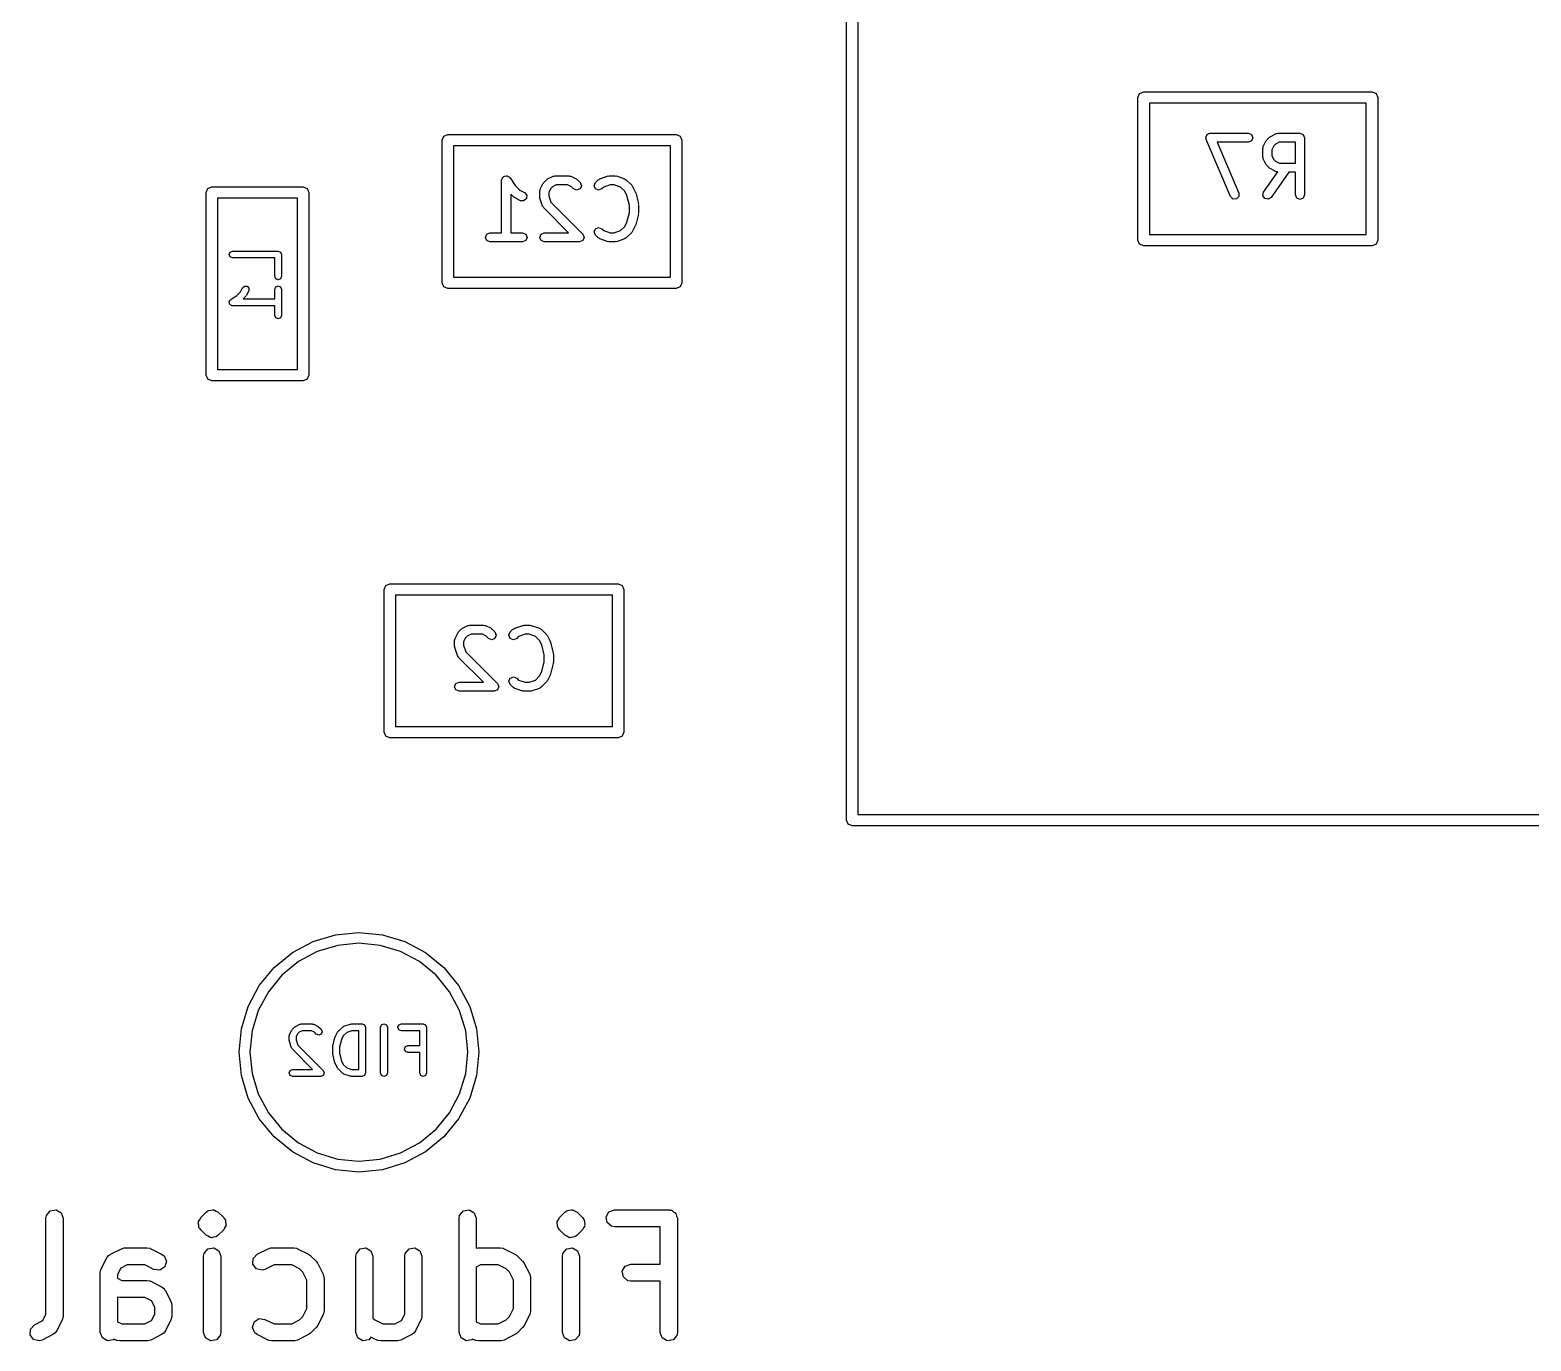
# Model space of a CAD drawing. Extents: x 0.33 to 2.38, y 0.19 to 1.82.
# Drawn here: x 0.487 to 1.004, y 0.19 to 0.643 of the extents above; entities that cross this region are included whole.
import ezdxf

# ---------------------------------------------------------------- set-up
doc = ezdxf.new("R2010")
doc.units = 0
doc.header["$MEASUREMENT"] = 0
doc.layers.add('BLACK', color=7, linetype='CONTINUOUS')

msp = doc.modelspace()

# ---------------------------------------------------------------- linework, layer by layer
at = {"layer": 'BLACK', "linetype": 'CONTINUOUS'}
for p, q in [((0.76811, 0.370079), (0.76811, 1.62992)), ((0.772047, 1.62795), (0.772047, 0.372047)), ((0.869238, 0.620683), (0.87063, 0.62126)), ((0.87063, 0.62126), (0.94937, 0.62126)), ((0.94937, 0.62126), (0.950762, 0.620683)), ((0.868661, 0.619291), (0.869238, 0.620683)), ((0.868661, 0.570079), (0.868661, 0.619291)), ((0.872598, 0.617323), (0.872598, 0.572047)), ((0.947402, 0.617323), (0.872598, 0.617323)), ((0.947402, 0.572047), (0.947402, 0.617323)), ((0.950762, 0.620683), (0.951339, 0.619291)), ((0.951339, 0.619291), (0.951339, 0.570079)), ((0.628661, 0.604606), (0.629238, 0.605998)), ((0.629238, 0.605998), (0.63063, 0.606575)), ((0.63063, 0.606575), (0.70937, 0.606575)), ((0.70937, 0.606575), (0.710762, 0.605998)), ((0.710762, 0.605998), (0.711339, 0.604606)), ((0.892021, 0.605427), (0.892137, 0.605708)), ((0.892134, 0.606012), (0.892359, 0.606243)), ((0.892137, 0.605708), (0.892134, 0.606012)), ((0.892359, 0.606243), (0.892482, 0.606541)), ((0.892482, 0.606541), (0.892763, 0.606657)), ((0.892763, 0.606657), (0.892975, 0.606875)), ((0.892975, 0.606875), (0.893298, 0.606879)), ((0.893298, 0.606879), (0.893596, 0.607002)), ((0.893596, 0.607002), (0.906719, 0.607002)), ((0.906719, 0.607002), (0.907833, 0.606541)), ((0.907833, 0.606541), (0.908294, 0.605427)), ((0.914042, 0.605603), (0.914281, 0.605703)), ((0.914281, 0.605703), (0.914451, 0.605898)), ((0.914451, 0.605898), (0.916326, 0.606836)), ((0.916326, 0.606836), (0.916692, 0.606862)), ((0.916692, 0.606862), (0.91703, 0.607002)), ((0.91703, 0.607002), (0.924529, 0.607002)), ((0.924529, 0.607002), (0.925643, 0.606541)), ((0.925643, 0.606541), (0.926104, 0.605427)), ((0.628661, 0.555394), (0.628661, 0.604606)), ((0.632598, 0.602638), (0.632598, 0.557362)), ((0.707402, 0.602638), (0.632598, 0.602638)), ((0.707402, 0.557362), (0.707402, 0.602638)), ((0.711339, 0.604606), (0.711339, 0.555394)), ((0.892144, 0.605129), (0.892021, 0.605427)), ((0.892148, 0.604807), (0.892144, 0.605129)), ((0.900585, 0.585122), (0.892148, 0.604807)), ((0.906719, 0.603852), (0.895984, 0.603852)), ((0.895984, 0.603852), (0.90348, 0.586362)), ((0.907833, 0.604314), (0.906719, 0.603852)), ((0.908294, 0.605427), (0.907833, 0.604314)), ((0.911706, 0.601678), (0.911846, 0.602016)), ((0.911706, 0.598866), (0.911706, 0.601678)), ((0.911846, 0.602016), (0.911872, 0.602382)), ((0.911872, 0.602382), (0.91281, 0.604257)), ((0.91281, 0.604257), (0.913005, 0.604426)), ((0.913005, 0.604426), (0.913105, 0.604666)), ((0.913105, 0.604666), (0.914042, 0.605603)), ((0.915512, 0.60262), (0.914856, 0.601306)), ((0.914856, 0.601306), (0.914856, 0.599237)), ((0.916088, 0.603196), (0.915512, 0.60262)), ((0.917402, 0.603852), (0.916088, 0.603196)), ((0.922955, 0.603852), (0.917402, 0.603852)), ((0.922955, 0.596691), (0.922955, 0.603852)), ((0.926104, 0.605427), (0.926104, 0.585742)), ((0.911846, 0.598527), (0.911706, 0.598866)), ((0.911872, 0.598161), (0.911846, 0.598527)), ((0.91281, 0.596286), (0.911872, 0.598161)), ((0.913005, 0.596117), (0.91281, 0.596286)), ((0.913105, 0.595877), (0.913005, 0.596117)), ((0.914042, 0.59494), (0.913105, 0.595877)), ((0.914856, 0.599237), (0.915512, 0.597924)), ((0.915512, 0.597924), (0.916088, 0.597348)), ((0.916088, 0.597348), (0.917402, 0.596691)), ((0.917402, 0.596691), (0.922955, 0.596691)), ((0.649209, 0.590742), (0.649271, 0.590892)), ((0.649209, 0.572632), (0.649209, 0.590742)), ((0.649239, 0.591051), (0.649495, 0.591432)), ((0.649271, 0.590892), (0.649239, 0.591051)), ((0.649495, 0.591432), (0.64967, 0.591856)), ((0.64967, 0.591856), (0.64982, 0.591918)), ((0.64982, 0.591918), (0.64991, 0.592052)), ((0.64991, 0.592052), (0.65036, 0.592141)), ((0.65036, 0.592141), (0.650784, 0.592317)), ((0.650784, 0.592317), (0.650933, 0.592255)), ((0.650933, 0.592255), (0.651092, 0.592286)), ((0.651092, 0.592286), (0.651474, 0.592031)), ((0.651474, 0.592031), (0.651897, 0.591856)), ((0.651897, 0.591856), (0.651959, 0.591706)), ((0.651959, 0.591706), (0.652094, 0.591616)), ((0.652094, 0.591616), (0.653882, 0.588933)), ((0.663731, 0.589981), (0.664668, 0.590918)), ((0.664668, 0.590918), (0.664908, 0.591018)), ((0.664908, 0.591018), (0.665077, 0.591213)), ((0.665077, 0.591213), (0.666952, 0.592151)), ((0.666952, 0.592151), (0.667318, 0.592177)), ((0.667318, 0.592177), (0.667656, 0.592317)), ((0.667656, 0.592317), (0.672343, 0.592317)), ((0.672343, 0.592317), (0.672682, 0.592177)), ((0.672682, 0.592177), (0.673048, 0.592151)), ((0.673048, 0.592151), (0.674922, 0.591213)), ((0.674922, 0.591213), (0.675092, 0.591018)), ((0.675092, 0.591018), (0.675332, 0.590918)), ((0.675332, 0.590918), (0.676269, 0.589981)), ((0.681541, 0.589981), (0.682478, 0.590918)), ((0.682478, 0.590918), (0.682817, 0.591059)), ((0.682817, 0.591059), (0.683094, 0.591299)), ((0.683094, 0.591299), (0.685906, 0.592236)), ((0.685906, 0.592236), (0.686165, 0.592218)), ((0.686165, 0.592218), (0.686404, 0.592317)), ((0.686404, 0.592317), (0.688279, 0.592317)), ((0.688279, 0.592317), (0.688518, 0.592218)), ((0.688518, 0.592218), (0.688777, 0.592236)), ((0.688777, 0.592236), (0.691589, 0.591299)), ((0.691589, 0.591299), (0.691866, 0.591059)), ((0.691866, 0.591059), (0.692205, 0.590918)), ((0.692205, 0.590918), (0.694079, 0.589044)), ((0.911991, 0.586645), (0.916866, 0.593609)), ((0.914281, 0.594841), (0.914042, 0.59494)), ((0.914451, 0.594645), (0.914281, 0.594841)), ((0.916326, 0.593707), (0.914451, 0.594645)), ((0.920662, 0.593541), (0.914571, 0.584839)), ((0.916692, 0.593681), (0.916326, 0.593707)), ((0.916866, 0.593609), (0.916692, 0.593681)), ((0.922955, 0.593541), (0.920662, 0.593541)), ((0.922955, 0.585742), (0.922955, 0.593541)), ((0.547283, 0.586496), (0.54786, 0.587888)), ((0.547283, 0.523504), (0.547283, 0.586496)), ((0.54786, 0.587888), (0.549252, 0.588465)), ((0.549252, 0.588465), (0.580748, 0.588465)), ((0.580748, 0.588465), (0.58214, 0.587888)), ((0.58214, 0.587888), (0.582717, 0.586496)), ((0.582717, 0.586496), (0.582717, 0.523504)), ((0.65342, 0.584942), (0.652358, 0.586003)), ((0.652358, 0.586003), (0.652358, 0.572632)), ((0.653659, 0.584843), (0.65342, 0.584942)), ((0.653882, 0.588933), (0.655466, 0.587349)), ((0.655466, 0.587349), (0.657112, 0.586526)), ((0.657112, 0.586526), (0.657902, 0.585616)), ((0.657902, 0.585616), (0.657816, 0.584414)), ((0.662332, 0.586993), (0.662472, 0.587331)), ((0.662332, 0.585118), (0.662332, 0.586993)), ((0.662431, 0.584878), (0.662332, 0.585118)), ((0.662472, 0.587331), (0.662498, 0.587697)), ((0.662498, 0.587697), (0.663436, 0.589572)), ((0.663436, 0.589572), (0.663632, 0.589742)), ((0.663632, 0.589742), (0.663731, 0.589981)), ((0.666139, 0.587935), (0.665482, 0.586621)), ((0.665482, 0.586621), (0.665482, 0.585373)), ((0.665482, 0.585373), (0.666221, 0.583156)), ((0.666715, 0.588511), (0.666139, 0.587935)), ((0.668028, 0.589167), (0.666715, 0.588511)), ((0.671972, 0.589167), (0.668028, 0.589167)), ((0.673285, 0.588511), (0.671972, 0.589167)), ((0.674042, 0.587754), (0.673285, 0.588511)), ((0.675156, 0.587293), (0.674042, 0.587754)), ((0.676269, 0.587754), (0.675156, 0.587293)), ((0.676269, 0.589981), (0.67673, 0.588867)), ((0.67673, 0.588867), (0.676269, 0.587754)), ((0.68108, 0.588867), (0.681541, 0.589981)), ((0.681541, 0.587754), (0.68108, 0.588867)), ((0.682655, 0.587293), (0.681541, 0.587754)), ((0.683768, 0.587754), (0.682655, 0.587293)), ((0.684443, 0.588428), (0.683768, 0.587754)), ((0.68666, 0.589167), (0.684443, 0.588428)), ((0.688023, 0.589167), (0.68666, 0.589167)), ((0.69024, 0.588428), (0.688023, 0.589167)), ((0.691672, 0.586997), (0.69024, 0.588428)), ((0.692417, 0.585506), (0.691672, 0.586997)), ((0.693266, 0.582112), (0.692417, 0.585506)), ((0.694079, 0.589044), (0.694179, 0.588804)), ((0.694179, 0.588804), (0.694374, 0.588634)), ((0.694374, 0.588634), (0.695312, 0.58676)), ((0.695312, 0.58676), (0.695324, 0.586581)), ((0.695324, 0.586581), (0.695431, 0.586437)), ((0.695431, 0.586437), (0.696368, 0.582688)), ((0.901447, 0.58428), (0.900585, 0.585122)), ((0.903494, 0.585157), (0.902653, 0.584295)), ((0.90348, 0.586362), (0.903494, 0.585157)), ((0.91173, 0.585469), (0.911991, 0.586645)), ((0.912378, 0.584452), (0.91173, 0.585469)), ((0.923416, 0.584629), (0.922955, 0.585742)), ((0.926104, 0.585742), (0.925643, 0.584629)), ((0.55122, 0.584528), (0.55122, 0.525472)), ((0.57878, 0.584528), (0.55122, 0.584528)), ((0.57878, 0.525472), (0.57878, 0.584528)), ((0.653829, 0.584647), (0.653659, 0.584843)), ((0.655704, 0.583709), (0.653829, 0.584647)), ((0.656906, 0.583624), (0.655704, 0.583709)), ((0.657816, 0.584414), (0.656906, 0.583624)), ((0.662413, 0.58462), (0.662431, 0.584878)), ((0.66335, 0.581808), (0.662413, 0.58462)), ((0.663591, 0.581531), (0.66335, 0.581808)), ((0.663731, 0.581192), (0.663591, 0.581531)), ((0.672291, 0.572632), (0.663731, 0.581192)), ((0.666221, 0.583156), (0.677207, 0.572171)), ((0.693266, 0.579687), (0.693266, 0.582112)), ((0.696368, 0.582688), (0.696339, 0.58249)), ((0.696339, 0.58249), (0.696415, 0.582306)), ((0.696415, 0.582306), (0.696415, 0.579494)), ((0.902653, 0.584295), (0.901447, 0.58428)), ((0.913554, 0.584191), (0.912378, 0.584452)), ((0.914571, 0.584839), (0.913554, 0.584191)), ((0.924529, 0.584167), (0.923416, 0.584629)), ((0.925643, 0.584629), (0.924529, 0.584167)), ((0.69024, 0.573371), (0.691672, 0.574802)), ((0.691672, 0.574802), (0.692417, 0.576294)), ((0.692417, 0.576294), (0.693266, 0.579687)), ((0.695312, 0.57504), (0.694374, 0.573165)), ((0.695324, 0.575218), (0.695312, 0.57504)), ((0.695431, 0.575362), (0.695324, 0.575218)), ((0.696368, 0.579112), (0.695431, 0.575362)), ((0.696415, 0.579494), (0.696339, 0.579309)), ((0.696339, 0.579309), (0.696368, 0.579112)), ((0.643585, 0.571057), (0.644046, 0.572171)), ((0.644046, 0.569944), (0.643585, 0.571057)), ((0.644046, 0.572171), (0.645159, 0.572632)), ((0.645159, 0.569482), (0.644046, 0.569944)), ((0.645159, 0.572632), (0.649209, 0.572632)), ((0.650784, 0.569482), (0.645159, 0.569482)), ((0.656408, 0.569482), (0.650784, 0.569482)), ((0.652358, 0.572632), (0.656408, 0.572632)), ((0.656408, 0.572632), (0.657521, 0.572171)), ((0.657521, 0.569944), (0.656408, 0.569482)), ((0.657521, 0.572171), (0.657983, 0.571057)), ((0.657983, 0.571057), (0.657521, 0.569944)), ((0.662332, 0.571057), (0.662793, 0.572171)), ((0.662793, 0.569944), (0.662332, 0.571057)), ((0.662793, 0.572171), (0.663907, 0.572632)), ((0.663907, 0.569482), (0.662793, 0.569944)), ((0.663907, 0.572632), (0.672291, 0.572632)), ((0.676093, 0.569482), (0.663907, 0.569482)), ((0.677207, 0.569944), (0.676093, 0.569482)), ((0.677207, 0.572171), (0.677668, 0.571057)), ((0.677668, 0.571057), (0.677207, 0.569944)), ((0.68108, 0.572932), (0.681541, 0.574045)), ((0.681541, 0.571818), (0.68108, 0.572932)), ((0.681541, 0.574045), (0.682655, 0.574507)), ((0.682478, 0.570881), (0.681541, 0.571818)), ((0.682817, 0.570741), (0.682478, 0.570881)), ((0.682655, 0.574507), (0.683768, 0.574045)), ((0.683094, 0.570501), (0.682817, 0.570741)), ((0.685906, 0.569563), (0.683094, 0.570501)), ((0.683768, 0.574045), (0.684443, 0.573371)), ((0.684443, 0.573371), (0.68666, 0.572632)), ((0.686165, 0.569581), (0.685906, 0.569563)), ((0.686404, 0.569482), (0.686165, 0.569581)), ((0.688279, 0.569482), (0.686404, 0.569482)), ((0.68666, 0.572632), (0.688023, 0.572632)), ((0.688023, 0.572632), (0.69024, 0.573371)), ((0.688518, 0.569582), (0.688279, 0.569482)), ((0.688777, 0.569563), (0.688518, 0.569582)), ((0.691589, 0.570501), (0.688777, 0.569563)), ((0.691866, 0.570741), (0.691589, 0.570501)), ((0.692205, 0.570881), (0.691866, 0.570741)), ((0.694079, 0.572756), (0.692205, 0.570881)), ((0.694179, 0.572995), (0.694079, 0.572756)), ((0.694374, 0.573165), (0.694179, 0.572995)), ((0.869238, 0.568687), (0.868661, 0.570079)), ((0.872598, 0.572047), (0.947402, 0.572047)), ((0.951339, 0.570079), (0.950762, 0.568687)), ((0.555233, 0.565124), (0.555579, 0.565959)), ((0.555579, 0.564289), (0.555233, 0.565124)), ((0.555579, 0.565959), (0.556414, 0.566305)), ((0.556414, 0.563943), (0.555579, 0.564289)), ((0.556414, 0.566305), (0.572162, 0.566305)), ((0.572162, 0.566305), (0.572998, 0.565959)), ((0.572998, 0.565959), (0.573344, 0.565124)), ((0.573344, 0.565124), (0.573344, 0.557625)), ((0.87063, 0.56811), (0.869238, 0.568687)), ((0.94937, 0.56811), (0.87063, 0.56811)), ((0.950762, 0.568687), (0.94937, 0.56811)), ((0.570981, 0.563943), (0.556414, 0.563943)), ((0.570981, 0.557625), (0.570981, 0.563943)), ((0.559857, 0.553653), (0.56054, 0.554246)), ((0.56054, 0.554246), (0.561442, 0.554182)), ((0.561442, 0.554182), (0.562034, 0.553499)), ((0.571327, 0.55679), (0.570981, 0.557625)), ((0.570981, 0.553125), (0.571327, 0.55396)), ((0.572162, 0.556444), (0.571327, 0.55679)), ((0.571327, 0.55396), (0.572162, 0.554306)), ((0.572998, 0.55679), (0.572162, 0.556444)), ((0.572162, 0.554306), (0.572998, 0.55396)), ((0.573344, 0.557625), (0.572998, 0.55679)), ((0.572998, 0.55396), (0.573344, 0.553125)), ((0.629238, 0.554002), (0.628661, 0.555394)), ((0.63063, 0.553425), (0.629238, 0.554002)), ((0.632598, 0.557362), (0.707402, 0.557362)), ((0.710762, 0.554002), (0.70937, 0.553425)), ((0.711339, 0.555394), (0.710762, 0.554002)), ((0.555233, 0.548626), (0.55528, 0.548738)), ((0.555256, 0.548857), (0.555448, 0.549143)), ((0.55528, 0.548738), (0.555256, 0.548857)), ((0.555448, 0.549143), (0.555579, 0.549461)), ((0.555579, 0.549461), (0.555692, 0.549508)), ((0.555692, 0.549508), (0.555759, 0.549609)), ((0.555759, 0.549609), (0.557912, 0.551044)), ((0.557912, 0.551044), (0.559193, 0.552325)), ((0.559193, 0.552325), (0.559857, 0.553653)), ((0.560999, 0.55079), (0.560016, 0.549807)), ((0.560016, 0.549807), (0.570981, 0.549807)), ((0.561074, 0.55097), (0.560999, 0.55079)), ((0.56122, 0.551097), (0.561074, 0.55097)), ((0.56197, 0.552597), (0.56122, 0.551097)), ((0.562034, 0.553499), (0.56197, 0.552597)), ((0.570981, 0.549807), (0.570981, 0.553125)), ((0.573344, 0.553125), (0.573344, 0.544126)), ((0.70937, 0.553425), (0.63063, 0.553425)), ((0.555365, 0.548308), (0.555233, 0.548626)), ((0.555432, 0.547971), (0.555365, 0.548308)), ((0.555533, 0.547903), (0.555432, 0.547971)), ((0.555579, 0.547791), (0.555533, 0.547903)), ((0.555897, 0.547659), (0.555579, 0.547791)), ((0.556183, 0.547468), (0.555897, 0.547659)), ((0.556302, 0.547491), (0.556183, 0.547468)), ((0.556414, 0.547445), (0.556302, 0.547491)), ((0.570981, 0.547445), (0.556414, 0.547445)), ((0.570981, 0.544126), (0.570981, 0.547445)), ((0.571327, 0.543291), (0.570981, 0.544126)), ((0.573344, 0.544126), (0.572998, 0.543291)), ((0.572162, 0.542945), (0.571327, 0.543291)), ((0.572998, 0.543291), (0.572162, 0.542945)), ((0.54786, 0.522112), (0.547283, 0.523504)), ((0.55122, 0.525472), (0.57878, 0.525472)), ((0.582717, 0.523504), (0.58214, 0.522112)), ((0.549252, 0.521535), (0.54786, 0.522112)), ((0.580748, 0.521535), (0.549252, 0.521535)), ((0.58214, 0.522112), (0.580748, 0.521535)), ((0.608661, 0.449606), (0.609238, 0.450998)), ((0.609238, 0.450998), (0.61063, 0.451575)), ((0.61063, 0.451575), (0.68937, 0.451575)), ((0.68937, 0.451575), (0.690762, 0.450998)), ((0.690762, 0.450998), (0.691339, 0.449606)), ((0.608661, 0.400394), (0.608661, 0.449606)), ((0.612598, 0.447638), (0.612598, 0.402362)), ((0.687402, 0.447638), (0.612598, 0.447638)), ((0.687402, 0.402362), (0.687402, 0.447638)), ((0.691339, 0.449606), (0.691339, 0.400394)), ((0.634258, 0.434742), (0.634357, 0.434981)), ((0.634357, 0.434981), (0.635294, 0.435918)), ((0.635294, 0.435918), (0.635534, 0.436018)), ((0.635534, 0.436018), (0.635704, 0.436213)), ((0.635704, 0.436213), (0.637578, 0.437151)), ((0.637578, 0.437151), (0.637944, 0.437177)), ((0.637944, 0.437177), (0.638283, 0.437317)), ((0.638283, 0.437317), (0.64297, 0.437317)), ((0.64297, 0.437317), (0.643308, 0.437177)), ((0.643308, 0.437177), (0.643674, 0.437151)), ((0.643674, 0.437151), (0.645549, 0.436213)), ((0.645549, 0.436213), (0.645718, 0.436018)), ((0.645718, 0.436018), (0.645958, 0.435918)), ((0.645958, 0.435918), (0.646895, 0.434981)), ((0.646895, 0.434981), (0.647357, 0.433867)), ((0.651706, 0.433867), (0.652167, 0.434981)), ((0.652167, 0.434981), (0.653105, 0.435918)), ((0.653105, 0.435918), (0.653443, 0.436059)), ((0.653443, 0.436059), (0.65372, 0.436299)), ((0.65372, 0.436299), (0.656532, 0.437236)), ((0.656532, 0.437236), (0.656791, 0.437218)), ((0.656791, 0.437218), (0.65703, 0.437317)), ((0.65703, 0.437317), (0.658905, 0.437317)), ((0.658905, 0.437317), (0.659145, 0.437218)), ((0.659145, 0.437218), (0.659403, 0.437236)), ((0.659403, 0.437236), (0.662215, 0.436299)), ((0.662215, 0.436299), (0.662492, 0.436059)), ((0.662492, 0.436059), (0.662831, 0.435918)), ((0.662831, 0.435918), (0.664706, 0.434044)), ((0.632958, 0.431993), (0.633099, 0.432331)), ((0.632958, 0.430118), (0.632958, 0.431993)), ((0.633058, 0.429878), (0.632958, 0.430118)), ((0.633039, 0.42962), (0.633058, 0.429878)), ((0.633099, 0.432331), (0.633125, 0.432697)), ((0.633125, 0.432697), (0.634062, 0.434572)), ((0.634062, 0.434572), (0.634258, 0.434742)), ((0.636765, 0.432935), (0.636108, 0.431621)), ((0.636108, 0.431621), (0.636108, 0.430373)), ((0.636108, 0.430373), (0.636847, 0.428156)), ((0.637341, 0.433511), (0.636765, 0.432935)), ((0.638654, 0.434167), (0.637341, 0.433511)), ((0.642598, 0.434167), (0.638654, 0.434167)), ((0.643912, 0.433511), (0.642598, 0.434167)), ((0.644668, 0.432754), (0.643912, 0.433511)), ((0.645782, 0.432293), (0.644668, 0.432754)), ((0.646895, 0.432754), (0.645782, 0.432293)), ((0.647357, 0.433867), (0.646895, 0.432754)), ((0.652167, 0.432754), (0.651706, 0.433867)), ((0.653281, 0.432293), (0.652167, 0.432754)), ((0.654394, 0.432754), (0.653281, 0.432293)), ((0.655069, 0.433428), (0.654394, 0.432754)), ((0.657286, 0.434167), (0.655069, 0.433428)), ((0.65865, 0.434167), (0.657286, 0.434167)), ((0.660867, 0.433428), (0.65865, 0.434167)), ((0.662298, 0.431997), (0.660867, 0.433428)), ((0.663044, 0.430506), (0.662298, 0.431997)), ((0.663892, 0.427112), (0.663044, 0.430506)), ((0.664706, 0.434044), (0.664805, 0.433804)), ((0.664805, 0.433804), (0.665001, 0.433634)), ((0.665001, 0.433634), (0.665938, 0.43176)), ((0.665938, 0.43176), (0.665951, 0.431581)), ((0.665951, 0.431581), (0.666057, 0.431437)), ((0.666057, 0.431437), (0.666995, 0.427688)), ((0.633977, 0.426808), (0.633039, 0.42962)), ((0.634217, 0.426531), (0.633977, 0.426808)), ((0.634357, 0.426192), (0.634217, 0.426531)), ((0.642917, 0.417632), (0.634357, 0.426192)), ((0.636847, 0.428156), (0.647833, 0.417171)), ((0.663044, 0.421294), (0.663892, 0.424687)), ((0.663892, 0.424687), (0.663892, 0.427112)), ((0.666995, 0.427688), (0.666965, 0.42749)), ((0.666965, 0.42749), (0.667042, 0.427306)), ((0.667042, 0.424494), (0.666965, 0.424309)), ((0.667042, 0.427306), (0.667042, 0.424494)), ((0.652167, 0.419045), (0.653281, 0.419507)), ((0.653281, 0.419507), (0.654394, 0.419045)), ((0.660867, 0.418371), (0.662298, 0.419802)), ((0.662298, 0.419802), (0.663044, 0.421294)), ((0.665938, 0.42004), (0.665001, 0.418165)), ((0.665951, 0.420218), (0.665938, 0.42004)), ((0.666057, 0.420362), (0.665951, 0.420218)), ((0.666995, 0.424112), (0.666057, 0.420362)), ((0.666965, 0.424309), (0.666995, 0.424112)), ((0.632958, 0.416057), (0.63342, 0.417171)), ((0.63342, 0.414944), (0.632958, 0.416057)), ((0.63342, 0.417171), (0.634533, 0.417632)), ((0.634533, 0.414482), (0.63342, 0.414944)), ((0.634533, 0.417632), (0.642917, 0.417632)), ((0.646719, 0.414482), (0.634533, 0.414482)), ((0.647833, 0.414944), (0.646719, 0.414482)), ((0.647833, 0.417171), (0.648294, 0.416057)), ((0.648294, 0.416057), (0.647833, 0.414944)), ((0.651706, 0.417932), (0.652167, 0.419045)), ((0.652167, 0.416818), (0.651706, 0.417932)), ((0.653105, 0.415881), (0.652167, 0.416818)), ((0.653443, 0.415741), (0.653105, 0.415881)), ((0.65372, 0.415501), (0.653443, 0.415741)), ((0.656532, 0.414563), (0.65372, 0.415501)), ((0.654394, 0.419045), (0.655069, 0.418371)), ((0.655069, 0.418371), (0.657286, 0.417632)), ((0.656791, 0.414581), (0.656532, 0.414563)), ((0.65703, 0.414482), (0.656791, 0.414581)), ((0.658905, 0.414482), (0.65703, 0.414482)), ((0.657286, 0.417632), (0.65865, 0.417632)), ((0.65865, 0.417632), (0.660867, 0.418371)), ((0.659145, 0.414582), (0.658905, 0.414482)), ((0.659403, 0.414563), (0.659145, 0.414582)), ((0.662215, 0.415501), (0.659403, 0.414563)), ((0.662492, 0.415741), (0.662215, 0.415501)), ((0.662831, 0.415881), (0.662492, 0.415741)), ((0.664706, 0.417756), (0.662831, 0.415881)), ((0.664805, 0.417995), (0.664706, 0.417756)), ((0.665001, 0.418165), (0.664805, 0.417995)), ((0.609238, 0.399002), (0.608661, 0.400394)), ((0.61063, 0.398425), (0.609238, 0.399002)), ((0.612598, 0.402362), (0.687402, 0.402362)), ((0.690762, 0.399002), (0.68937, 0.398425)), ((0.691339, 0.400394), (0.690762, 0.399002)), ((0.68937, 0.398425), (0.61063, 0.398425)), ((0.768687, 0.368687), (0.76811, 0.370079)), ((0.770079, 0.36811), (0.768687, 0.368687)), ((2.02992, 0.36811), (0.770079, 0.36811)), ((0.772047, 0.372047), (2.02795, 0.372047)), ((0.591935, 0.330544), (0.6, 0.331339)), ((0.6, 0.331339), (0.608065, 0.330544)), ((0.577034, 0.324372), (0.58418, 0.328192)), ((0.58418, 0.328192), (0.591935, 0.330544)), ((0.592668, 0.32686), (0.585618, 0.324722)), ((0.6, 0.327583), (0.592668, 0.32686)), ((0.607332, 0.32686), (0.6, 0.327583)), ((0.614382, 0.324722), (0.607332, 0.32686)), ((0.608065, 0.330544), (0.61582, 0.328192)), ((0.61582, 0.328192), (0.622966, 0.324372)), ((0.570769, 0.319231), (0.577034, 0.324372)), ((0.57912, 0.321249), (0.573425, 0.316575)), ((0.585618, 0.324722), (0.57912, 0.321249)), ((0.62088, 0.321249), (0.614382, 0.324722)), ((0.626575, 0.316575), (0.62088, 0.321249)), ((0.622966, 0.324372), (0.629231, 0.319231)), ((0.565628, 0.312966), (0.570769, 0.319231)), ((0.573425, 0.316575), (0.568751, 0.31088)), ((0.631249, 0.31088), (0.626575, 0.316575)), ((0.629231, 0.319231), (0.634372, 0.312966)), ((0.561808, 0.30582), (0.565628, 0.312966)), ((0.568751, 0.31088), (0.565278, 0.304382)), ((0.634722, 0.304382), (0.631249, 0.31088)), ((0.634372, 0.312966), (0.638192, 0.30582)), ((0.559456, 0.298065), (0.561808, 0.30582)), ((0.638192, 0.30582), (0.640544, 0.298065)), ((0.565278, 0.304382), (0.56314, 0.297332)), ((0.63686, 0.297332), (0.634722, 0.304382)), ((0.558661, 0.29), (0.559456, 0.298065)), ((0.56314, 0.297332), (0.562417, 0.29)), ((0.575947, 0.295586), (0.576052, 0.29584)), ((0.575947, 0.294086), (0.575947, 0.295586)), ((0.576052, 0.29584), (0.576071, 0.296114)), ((0.576071, 0.296114), (0.576821, 0.297614)), ((0.576821, 0.297614), (0.576968, 0.297741)), ((0.576968, 0.297741), (0.577043, 0.297921)), ((0.577043, 0.297921), (0.577792, 0.298671)), ((0.577792, 0.298671), (0.577972, 0.298745)), ((0.577972, 0.298745), (0.578099, 0.298892)), ((0.578099, 0.298892), (0.579599, 0.299642)), ((0.578848, 0.296386), (0.578309, 0.295307)), ((0.578309, 0.295307), (0.578309, 0.294278)), ((0.579327, 0.296865), (0.578848, 0.296386)), ((0.580406, 0.297404), (0.579327, 0.296865)), ((0.579599, 0.299642), (0.579873, 0.299661)), ((0.579873, 0.299661), (0.580127, 0.299767)), ((0.580127, 0.299767), (0.583877, 0.299767)), ((0.583598, 0.297404), (0.580406, 0.297404)), ((0.584677, 0.296865), (0.583598, 0.297404)), ((0.583877, 0.299767), (0.584131, 0.299661)), ((0.584131, 0.299661), (0.584405, 0.299642)), ((0.584405, 0.299642), (0.585905, 0.298892)), ((0.585292, 0.296251), (0.584677, 0.296865)), ((0.586127, 0.295905), (0.585292, 0.296251)), ((0.585905, 0.298892), (0.586032, 0.298745)), ((0.586032, 0.298745), (0.586212, 0.298671)), ((0.586962, 0.296251), (0.586127, 0.295905)), ((0.586212, 0.298671), (0.586962, 0.297921)), ((0.586962, 0.297921), (0.587308, 0.297086)), ((0.587308, 0.297086), (0.586962, 0.296251)), ((0.59098, 0.292123), (0.59173, 0.295122)), ((0.59173, 0.295122), (0.59181, 0.29523)), ((0.59181, 0.29523), (0.591819, 0.295364)), ((0.591819, 0.295364), (0.592569, 0.296864)), ((0.592569, 0.296864), (0.592716, 0.296991)), ((0.592716, 0.296991), (0.592791, 0.297171)), ((0.592791, 0.297171), (0.59429, 0.298671)), ((0.594596, 0.295636), (0.59399, 0.294424)), ((0.59429, 0.298671), (0.594544, 0.298776)), ((0.594544, 0.298776), (0.594752, 0.298956)), ((0.595764, 0.296803), (0.594596, 0.295636)), ((0.594752, 0.298956), (0.597002, 0.299706)), ((0.597567, 0.297404), (0.595764, 0.296803)), ((0.597002, 0.299706), (0.597196, 0.299692)), ((0.597196, 0.299692), (0.597375, 0.299767)), ((0.597375, 0.299767), (0.601125, 0.299767)), ((0.599944, 0.297404), (0.597567, 0.297404)), ((0.599944, 0.284019), (0.599944, 0.297404)), ((0.601125, 0.299767), (0.60196, 0.299421)), ((0.60196, 0.299421), (0.602306, 0.298586)), ((0.602306, 0.298586), (0.602306, 0.282838)), ((0.607443, 0.298586), (0.607789, 0.299421)), ((0.607443, 0.282838), (0.607443, 0.298586)), ((0.607789, 0.299421), (0.608624, 0.299767)), ((0.608624, 0.299767), (0.609459, 0.299421)), ((0.609459, 0.299421), (0.609805, 0.298586)), ((0.609805, 0.298586), (0.609805, 0.282838)), ((0.613442, 0.298586), (0.613788, 0.299421)), ((0.613788, 0.29775), (0.613442, 0.298586)), ((0.613788, 0.299421), (0.614623, 0.299767)), ((0.614623, 0.297404), (0.613788, 0.29775)), ((0.614623, 0.299767), (0.622122, 0.299767)), ((0.620941, 0.297404), (0.614623, 0.297404)), ((0.620941, 0.292268), (0.620941, 0.297404)), ((0.622122, 0.299767), (0.622957, 0.299421)), ((0.622957, 0.299421), (0.623303, 0.298586)), ((0.623303, 0.298586), (0.623303, 0.282838)), ((0.637583, 0.29), (0.63686, 0.297332)), ((0.640544, 0.298065), (0.641339, 0.29)), ((0.559456, 0.281935), (0.558661, 0.29)), ((0.562417, 0.29), (0.56314, 0.282668)), ((0.576021, 0.293907), (0.575947, 0.294086)), ((0.576007, 0.293713), (0.576021, 0.293907)), ((0.576757, 0.291463), (0.576007, 0.293713)), ((0.576937, 0.291255), (0.576757, 0.291463)), ((0.577043, 0.291001), (0.576937, 0.291255)), ((0.584025, 0.284019), (0.577043, 0.291001)), ((0.578309, 0.294278), (0.57891, 0.292474)), ((0.57891, 0.292474), (0.587712, 0.283673)), ((0.590945, 0.291836), (0.591002, 0.291975)), ((0.590945, 0.289587), (0.590945, 0.291836)), ((0.591002, 0.291975), (0.59098, 0.292123)), ((0.59399, 0.294424), (0.593307, 0.291691)), ((0.593307, 0.291691), (0.593307, 0.289732)), ((0.615692, 0.291086), (0.616038, 0.291922)), ((0.616038, 0.290251), (0.615692, 0.291086)), ((0.616038, 0.291922), (0.616873, 0.292268)), ((0.616873, 0.289905), (0.616038, 0.290251)), ((0.616873, 0.292268), (0.620941, 0.292268)), ((0.620941, 0.289905), (0.616873, 0.289905)), ((0.620941, 0.282838), (0.620941, 0.289905)), ((0.63686, 0.282668), (0.637583, 0.29)), ((0.641339, 0.29), (0.640544, 0.281935)), ((0.591002, 0.289448), (0.590945, 0.289587)), ((0.59098, 0.2893), (0.591002, 0.289448)), ((0.59173, 0.286301), (0.59098, 0.2893)), ((0.59181, 0.286193), (0.59173, 0.286301)), ((0.591819, 0.286059), (0.59181, 0.286193)), ((0.592569, 0.284559), (0.591819, 0.286059)), ((0.593307, 0.289732), (0.59399, 0.286999)), ((0.59399, 0.286999), (0.594596, 0.285787)), ((0.594596, 0.285787), (0.595764, 0.28462)), ((0.561808, 0.27418), (0.559456, 0.281935)), ((0.56314, 0.282668), (0.565278, 0.275618)), ((0.575947, 0.282838), (0.576293, 0.283673)), ((0.576293, 0.282002), (0.575947, 0.282838)), ((0.576293, 0.283673), (0.577128, 0.284019)), ((0.577128, 0.281656), (0.576293, 0.282002)), ((0.577128, 0.284019), (0.584025, 0.284019)), ((0.586877, 0.281656), (0.577128, 0.281656)), ((0.587712, 0.282002), (0.586877, 0.281656)), ((0.587712, 0.283673), (0.588058, 0.282838)), ((0.588058, 0.282838), (0.587712, 0.282002)), ((0.592716, 0.284432), (0.592569, 0.284559)), ((0.592791, 0.284252), (0.592716, 0.284432)), ((0.59429, 0.282752), (0.592791, 0.284252)), ((0.594544, 0.282647), (0.59429, 0.282752)), ((0.594752, 0.282467), (0.594544, 0.282647)), ((0.597002, 0.281717), (0.594752, 0.282467)), ((0.595764, 0.28462), (0.597567, 0.284019)), ((0.597196, 0.281731), (0.597002, 0.281717)), ((0.597375, 0.281656), (0.597196, 0.281731)), ((0.601125, 0.281656), (0.597375, 0.281656)), ((0.597567, 0.284019), (0.599944, 0.284019)), ((0.60196, 0.282002), (0.601125, 0.281656)), ((0.602306, 0.282838), (0.60196, 0.282002)), ((0.607789, 0.282002), (0.607443, 0.282838)), ((0.608624, 0.281656), (0.607789, 0.282002)), ((0.609459, 0.282002), (0.608624, 0.281656)), ((0.609805, 0.282838), (0.609459, 0.282002)), ((0.621287, 0.282002), (0.620941, 0.282838)), ((0.622122, 0.281656), (0.621287, 0.282002)), ((0.622957, 0.282002), (0.622122, 0.281656)), ((0.623303, 0.282838), (0.622957, 0.282002)), ((0.634722, 0.275618), (0.63686, 0.282668)), ((0.640544, 0.281935), (0.638192, 0.27418)), ((0.565278, 0.275618), (0.568751, 0.26912)), ((0.631249, 0.26912), (0.634722, 0.275618)), ((0.565628, 0.267034), (0.561808, 0.27418)), ((0.638192, 0.27418), (0.634372, 0.267034)), ((0.570769, 0.260769), (0.565628, 0.267034)), ((0.568751, 0.26912), (0.573425, 0.263425)), ((0.626575, 0.263425), (0.631249, 0.26912)), ((0.634372, 0.267034), (0.629231, 0.260769)), ((0.577034, 0.255628), (0.570769, 0.260769)), ((0.573425, 0.263425), (0.57912, 0.258751)), ((0.62088, 0.258751), (0.626575, 0.263425)), ((0.629231, 0.260769), (0.622966, 0.255628)), ((0.58418, 0.251808), (0.577034, 0.255628)), ((0.57912, 0.258751), (0.585618, 0.255278)), ((0.585618, 0.255278), (0.592668, 0.25314)), ((0.607332, 0.25314), (0.614382, 0.255278)), ((0.614382, 0.255278), (0.62088, 0.258751)), ((0.622966, 0.255628), (0.61582, 0.251808)), ((0.591935, 0.249456), (0.58418, 0.251808)), ((0.6, 0.248661), (0.591935, 0.249456)), ((0.592668, 0.25314), (0.6, 0.252417)), ((0.6, 0.252417), (0.607332, 0.25314)), ((0.608065, 0.249456), (0.6, 0.248661)), ((0.61582, 0.251808), (0.608065, 0.249456)), ((0.49206, 0.232724), (0.492238, 0.233734)), ((0.492238, 0.233734), (0.493537, 0.235281)), ((0.493537, 0.235281), (0.495526, 0.235632)), ((0.495526, 0.235632), (0.497275, 0.234622)), ((0.497275, 0.234622), (0.497966, 0.232724)), ((0.545094, 0.232242), (0.545419, 0.232937)), ((0.545419, 0.232937), (0.547293, 0.234812)), ((0.547293, 0.234812), (0.547612, 0.235035)), ((0.547612, 0.235035), (0.547688, 0.235142)), ((0.547688, 0.235142), (0.547814, 0.235176)), ((0.547814, 0.235176), (0.547821, 0.235181)), ((0.547821, 0.235181), (0.547905, 0.235281)), ((0.547905, 0.235281), (0.547983, 0.235295)), ((0.547983, 0.235295), (0.548133, 0.2354)), ((0.548133, 0.2354), (0.548898, 0.235467)), ((0.548898, 0.235467), (0.549639, 0.235665)), ((0.549639, 0.235665), (0.549761, 0.235608)), ((0.549761, 0.235608), (0.549894, 0.235632)), ((0.549894, 0.235632), (0.550011, 0.235564)), ((0.550011, 0.235564), (0.550146, 0.235576)), ((0.550146, 0.235576), (0.550774, 0.235136)), ((0.550774, 0.235136), (0.551469, 0.234812)), ((0.551469, 0.234812), (0.553344, 0.232937)), ((0.553344, 0.232937), (0.553567, 0.232618)), ((0.634543, 0.232724), (0.634721, 0.233734)), ((0.634721, 0.233734), (0.636019, 0.235281)), ((0.636019, 0.235281), (0.638008, 0.235632)), ((0.638008, 0.235632), (0.639757, 0.234622)), ((0.639757, 0.234622), (0.640448, 0.232724)), ((0.668829, 0.232242), (0.669153, 0.232937)), ((0.669153, 0.232937), (0.671028, 0.234812)), ((0.671028, 0.234812), (0.671347, 0.235035)), ((0.671347, 0.235035), (0.671422, 0.235142)), ((0.671422, 0.235142), (0.671549, 0.235176)), ((0.671549, 0.235176), (0.671556, 0.235181)), ((0.671556, 0.235181), (0.671639, 0.235281)), ((0.671639, 0.235281), (0.671718, 0.235295)), ((0.671718, 0.235295), (0.671868, 0.2354)), ((0.671868, 0.2354), (0.672632, 0.235467)), ((0.672632, 0.235467), (0.673373, 0.235665)), ((0.673373, 0.235665), (0.673495, 0.235608)), ((0.673495, 0.235608), (0.673629, 0.235632)), ((0.673629, 0.235632), (0.673746, 0.235564)), ((0.673746, 0.235564), (0.67388, 0.235576)), ((0.67388, 0.235576), (0.674508, 0.235136)), ((0.674508, 0.235136), (0.675204, 0.234812)), ((0.675204, 0.234812), (0.677079, 0.232937)), ((0.677079, 0.232937), (0.677302, 0.232618)), ((0.685206, 0.233236), (0.686216, 0.234986)), ((0.685557, 0.231247), (0.685206, 0.233236)), ((0.686216, 0.234986), (0.688114, 0.235676)), ((0.688114, 0.235676), (0.706862, 0.235676)), ((0.706862, 0.235676), (0.707245, 0.235609)), ((0.707245, 0.235609), (0.707374, 0.235632)), ((0.707374, 0.235632), (0.707488, 0.235566)), ((0.707488, 0.235566), (0.707872, 0.235498)), ((0.707872, 0.235498), (0.708459, 0.235005)), ((0.708459, 0.235005), (0.709124, 0.234622)), ((0.709124, 0.234622), (0.709215, 0.234371)), ((0.709215, 0.234371), (0.709419, 0.2342)), ((0.709419, 0.2342), (0.709552, 0.233444)), ((0.709552, 0.233444), (0.709814, 0.232724)), ((0.49206, 0.199675), (0.49206, 0.232724)), ((0.497966, 0.232724), (0.497966, 0.198978)), ((0.544565, 0.231106), (0.544678, 0.231348)), ((0.544764, 0.230365), (0.544565, 0.231106)), ((0.544654, 0.231613), (0.545094, 0.232242)), ((0.544678, 0.231348), (0.544654, 0.231613)), ((0.54483, 0.229601), (0.544764, 0.230365)), ((0.545054, 0.229282), (0.54483, 0.229601)), ((0.545088, 0.229155), (0.545054, 0.229282)), ((0.545195, 0.22908), (0.545088, 0.229155)), ((0.545419, 0.228761), (0.545195, 0.22908)), ((0.547293, 0.226886), (0.545419, 0.228761)), ((0.553344, 0.228761), (0.551469, 0.226886)), ((0.553668, 0.229456), (0.553344, 0.228761)), ((0.553567, 0.232618), (0.553675, 0.232543)), ((0.554108, 0.230085), (0.553668, 0.229456)), ((0.553675, 0.232543), (0.553709, 0.232416)), ((0.553709, 0.232416), (0.553932, 0.232097)), ((0.553932, 0.232097), (0.553999, 0.231333)), ((0.553999, 0.231333), (0.554198, 0.230592)), ((0.554198, 0.230592), (0.554085, 0.23035)), ((0.554085, 0.23035), (0.554108, 0.230085)), ((0.634543, 0.193354), (0.634543, 0.232724)), ((0.640448, 0.232724), (0.640448, 0.222397)), ((0.6683, 0.231106), (0.668412, 0.231348)), ((0.668498, 0.230365), (0.6683, 0.231106)), ((0.668389, 0.231613), (0.668829, 0.232242)), ((0.668412, 0.231348), (0.668389, 0.231613)), ((0.668565, 0.229601), (0.668498, 0.230365)), ((0.668788, 0.229282), (0.668565, 0.229601)), ((0.668822, 0.229155), (0.668788, 0.229282)), ((0.66893, 0.22908), (0.668822, 0.229155)), ((0.669153, 0.228761), (0.66893, 0.22908)), ((0.671028, 0.226886), (0.669153, 0.228761)), ((0.677079, 0.228761), (0.675204, 0.226886)), ((0.677403, 0.229456), (0.677079, 0.228761)), ((0.677302, 0.232618), (0.677409, 0.232543)), ((0.677843, 0.230085), (0.677403, 0.229456)), ((0.677409, 0.232543), (0.677443, 0.232416)), ((0.677443, 0.232416), (0.677667, 0.232097)), ((0.677667, 0.232097), (0.677734, 0.231333)), ((0.677734, 0.231333), (0.677932, 0.230592)), ((0.677932, 0.230592), (0.677819, 0.23035)), ((0.677819, 0.23035), (0.677843, 0.230085)), ((0.687104, 0.229949), (0.685557, 0.231247)), ((0.688114, 0.229771), (0.687104, 0.229949)), ((0.703909, 0.229771), (0.688114, 0.229771)), ((0.703909, 0.216929), (0.703909, 0.229771)), ((0.709814, 0.232724), (0.709814, 0.193354)), ((0.547989, 0.226562), (0.547293, 0.226886)), ((0.548617, 0.226122), (0.547989, 0.226562)), ((0.548752, 0.226134), (0.548617, 0.226122)), ((0.548869, 0.226066), (0.548752, 0.226134)), ((0.549002, 0.22609), (0.548869, 0.226066)), ((0.549124, 0.226033), (0.549002, 0.22609)), ((0.549865, 0.226231), (0.549124, 0.226033)), ((0.550629, 0.226298), (0.549865, 0.226231)), ((0.550779, 0.226403), (0.550629, 0.226298)), ((0.550858, 0.226417), (0.550779, 0.226403)), ((0.550941, 0.226517), (0.550858, 0.226417)), ((0.550948, 0.226521), (0.550941, 0.226517)), ((0.551075, 0.226555), (0.550948, 0.226521)), ((0.55115, 0.226663), (0.551075, 0.226555)), ((0.551469, 0.226886), (0.55115, 0.226663)), ((0.671723, 0.226562), (0.671028, 0.226886)), ((0.672352, 0.226122), (0.671723, 0.226562)), ((0.672486, 0.226134), (0.672352, 0.226122)), ((0.672603, 0.226066), (0.672486, 0.226134)), ((0.672736, 0.22609), (0.672603, 0.226066)), ((0.672858, 0.226033), (0.672736, 0.22609)), ((0.673599, 0.226231), (0.672858, 0.226033)), ((0.674364, 0.226298), (0.673599, 0.226231)), ((0.674514, 0.226403), (0.674364, 0.226298)), ((0.674592, 0.226417), (0.674514, 0.226403)), ((0.674676, 0.226517), (0.674592, 0.226417)), ((0.674683, 0.226521), (0.674676, 0.226517)), ((0.674809, 0.226555), (0.674683, 0.226521)), ((0.674885, 0.226663), (0.674809, 0.226555)), ((0.675204, 0.226886), (0.674885, 0.226663)), ((0.51112, 0.215297), (0.512995, 0.219046)), ((0.512995, 0.219046), (0.513605, 0.21987)), ((0.513605, 0.21987), (0.514011, 0.220046)), ((0.514011, 0.220046), (0.514315, 0.220367)), ((0.514315, 0.220367), (0.518065, 0.222241)), ((0.518065, 0.222241), (0.519047, 0.222534)), ((0.519047, 0.222534), (0.519219, 0.222493)), ((0.519219, 0.222493), (0.519385, 0.222553)), ((0.519385, 0.222553), (0.526884, 0.222553)), ((0.526884, 0.222553), (0.527894, 0.222375)), ((0.527894, 0.222375), (0.528029, 0.222262)), ((0.528029, 0.222262), (0.528205, 0.222241)), ((0.528205, 0.222241), (0.531954, 0.220367)), ((0.531954, 0.220367), (0.532778, 0.219756)), ((0.532778, 0.219756), (0.533581, 0.217902)), ((0.533581, 0.217902), (0.533005, 0.215966)), ((0.546429, 0.2196), (0.546607, 0.22061)), ((0.546429, 0.193354), (0.546429, 0.2196)), ((0.546607, 0.22061), (0.547905, 0.222157)), ((0.547905, 0.222157), (0.549894, 0.222508)), ((0.549894, 0.222508), (0.551643, 0.221498)), ((0.551643, 0.221498), (0.552334, 0.2196)), ((0.552334, 0.2196), (0.552334, 0.193354)), ((0.563424, 0.216884), (0.563545, 0.2189)), ((0.563545, 0.2189), (0.564934, 0.220367)), ((0.564934, 0.220367), (0.568683, 0.222241)), ((0.568683, 0.222241), (0.569666, 0.222534)), ((0.569666, 0.222534), (0.569838, 0.222493)), ((0.569838, 0.222493), (0.570004, 0.222553)), ((0.570004, 0.222553), (0.577503, 0.222553)), ((0.577503, 0.222553), (0.578513, 0.222375)), ((0.578513, 0.222375), (0.578648, 0.222262)), ((0.578648, 0.222262), (0.578823, 0.222241)), ((0.578823, 0.222241), (0.582573, 0.220367)), ((0.582573, 0.220367), (0.583282, 0.219841)), ((0.583282, 0.219841), (0.58334, 0.219813)), ((0.58334, 0.219813), (0.585215, 0.217939)), ((0.585215, 0.217939), (0.585721, 0.217216)), ((0.598922, 0.2196), (0.5991, 0.22061)), ((0.598922, 0.193354), (0.598922, 0.2196)), ((0.5991, 0.22061), (0.600398, 0.222157)), ((0.600398, 0.222157), (0.602388, 0.222508)), ((0.602388, 0.222508), (0.604137, 0.221498)), ((0.604137, 0.221498), (0.604828, 0.2196)), ((0.604828, 0.2196), (0.604828, 0.198326)), ((0.615795, 0.2196), (0.615973, 0.22061)), ((0.615795, 0.199675), (0.615795, 0.2196)), ((0.615973, 0.22061), (0.617271, 0.222157)), ((0.617271, 0.222157), (0.61926, 0.222508)), ((0.61926, 0.222508), (0.62101, 0.221498)), ((0.62101, 0.221498), (0.6217, 0.2196)), ((0.6217, 0.2196), (0.6217, 0.198978)), ((0.640448, 0.222397), (0.640907, 0.222534)), ((0.640907, 0.222534), (0.641079, 0.222493)), ((0.641079, 0.222493), (0.641245, 0.222553)), ((0.641245, 0.222553), (0.648744, 0.222553)), ((0.648744, 0.222553), (0.649754, 0.222375)), ((0.649754, 0.222375), (0.649889, 0.222262)), ((0.649889, 0.222262), (0.650064, 0.222241)), ((0.650064, 0.222241), (0.653814, 0.220367)), ((0.653814, 0.220367), (0.654523, 0.219841)), ((0.654523, 0.219841), (0.654581, 0.219813)), ((0.654581, 0.219813), (0.656456, 0.217939)), ((0.656456, 0.217939), (0.656962, 0.217216)), ((0.670163, 0.2196), (0.670341, 0.22061)), ((0.670163, 0.193354), (0.670163, 0.2196)), ((0.670341, 0.22061), (0.671639, 0.222157)), ((0.671639, 0.222157), (0.673629, 0.222508)), ((0.673629, 0.222508), (0.675378, 0.221498)), ((0.675378, 0.221498), (0.676069, 0.2196)), ((0.676069, 0.2196), (0.676069, 0.193354)), ((0.510808, 0.213976), (0.510986, 0.214986)), ((0.510808, 0.193354), (0.510808, 0.213976)), ((0.510986, 0.214986), (0.5111, 0.215121)), ((0.5111, 0.215121), (0.51112, 0.215297)), ((0.517836, 0.215525), (0.516714, 0.213279)), ((0.516714, 0.213279), (0.516714, 0.212051)), ((0.520082, 0.216648), (0.517836, 0.215525)), ((0.526187, 0.216648), (0.520082, 0.216648)), ((0.529313, 0.215085), (0.526187, 0.216648)), ((0.53132, 0.214854), (0.529313, 0.215085)), ((0.533005, 0.215966), (0.53132, 0.214854)), ((0.564627, 0.215261), (0.563424, 0.216884)), ((0.566592, 0.214792), (0.564627, 0.215261)), ((0.567575, 0.215085), (0.566592, 0.214792)), ((0.570701, 0.216648), (0.567575, 0.215085)), ((0.576806, 0.216648), (0.570701, 0.216648)), ((0.579503, 0.215299), (0.576806, 0.216648)), ((0.5807, 0.214102), (0.579503, 0.215299)), ((0.582049, 0.211404), (0.5807, 0.214102)), ((0.585721, 0.217216), (0.585768, 0.217171)), ((0.585768, 0.217171), (0.587643, 0.213422)), ((0.587643, 0.213422), (0.587935, 0.212439)), ((0.587935, 0.212439), (0.587894, 0.212267)), ((0.587894, 0.212267), (0.587955, 0.212101)), ((0.641942, 0.216648), (0.640448, 0.215901)), ((0.640448, 0.215901), (0.640448, 0.197053)), ((0.648047, 0.216648), (0.641942, 0.216648)), ((0.650744, 0.215299), (0.648047, 0.216648)), ((0.651941, 0.214102), (0.650744, 0.215299)), ((0.65329, 0.211404), (0.651941, 0.214102)), ((0.656962, 0.217216), (0.657009, 0.217171)), ((0.657009, 0.217171), (0.658884, 0.213422)), ((0.658884, 0.213422), (0.659176, 0.212439)), ((0.659176, 0.212439), (0.659135, 0.212267)), ((0.659135, 0.212267), (0.659196, 0.212101)), ((0.69083, 0.214489), (0.69184, 0.216238)), ((0.691181, 0.2125), (0.69083, 0.214489)), ((0.692728, 0.211201), (0.691181, 0.2125)), ((0.69184, 0.216238), (0.693738, 0.216929)), ((0.693738, 0.216929), (0.703909, 0.216929)), ((0.516714, 0.212051), (0.518207, 0.211304)), ((0.518207, 0.211304), (0.526884, 0.211304)), ((0.526884, 0.211304), (0.527894, 0.211126)), ((0.527894, 0.211126), (0.528029, 0.211013)), ((0.528029, 0.211013), (0.528205, 0.210993)), ((0.528205, 0.210993), (0.531954, 0.209118)), ((0.531954, 0.209118), (0.532778, 0.208507)), ((0.532778, 0.208507), (0.532954, 0.208101)), ((0.532954, 0.208101), (0.533275, 0.207797)), ((0.533275, 0.207797), (0.535149, 0.204048)), ((0.582049, 0.20155), (0.582049, 0.211404)), ((0.587955, 0.212101), (0.587955, 0.200853)), ((0.65329, 0.20155), (0.65329, 0.211404)), ((0.659196, 0.212101), (0.659196, 0.200853)), ((0.693738, 0.211023), (0.692728, 0.211201)), ((0.703909, 0.211023), (0.693738, 0.211023)), ((0.703909, 0.193354), (0.703909, 0.211023)), ((0.51751, 0.205399), (0.516714, 0.205539)), ((0.516714, 0.205539), (0.516714, 0.197053)), ((0.526187, 0.205399), (0.51751, 0.205399)), ((0.528433, 0.204276), (0.526187, 0.205399)), ((0.529556, 0.20203), (0.528433, 0.204276)), ((0.529556, 0.199675), (0.529556, 0.20203)), ((0.535149, 0.204048), (0.535442, 0.203065)), ((0.535442, 0.203065), (0.535401, 0.202893)), ((0.535401, 0.202893), (0.535461, 0.202727)), ((0.535461, 0.202727), (0.535461, 0.198978)), ((0.488068, 0.195995), (0.490937, 0.197429)), ((0.490937, 0.197429), (0.49206, 0.199675)), ((0.497654, 0.197657), (0.495779, 0.193908)), ((0.497674, 0.197833), (0.497654, 0.197657)), ((0.497788, 0.197968), (0.497674, 0.197833)), ((0.497966, 0.198978), (0.497788, 0.197968)), ((0.516714, 0.197053), (0.518207, 0.196306)), ((0.526187, 0.196306), (0.528433, 0.197429)), ((0.528433, 0.197429), (0.529556, 0.199675)), ((0.535149, 0.197657), (0.533275, 0.193908)), ((0.53517, 0.197833), (0.535149, 0.197657)), ((0.535283, 0.197968), (0.53517, 0.197833)), ((0.535461, 0.198978), (0.535283, 0.197968)), ((0.563307, 0.195051), (0.563883, 0.196987)), ((0.563883, 0.196987), (0.565568, 0.1981)), ((0.565568, 0.1981), (0.567575, 0.197869)), ((0.567575, 0.197869), (0.570701, 0.196306)), ((0.576806, 0.196306), (0.579503, 0.197655)), ((0.579503, 0.197655), (0.5807, 0.198852)), ((0.5807, 0.198852), (0.582049, 0.20155)), ((0.587643, 0.199532), (0.585768, 0.195783)), ((0.587663, 0.199708), (0.587643, 0.199532)), ((0.587777, 0.199843), (0.587663, 0.199708)), ((0.587955, 0.200853), (0.587777, 0.199843)), ((0.604828, 0.198326), (0.605499, 0.197655)), ((0.605499, 0.197655), (0.608196, 0.196306)), ((0.612426, 0.196306), (0.614672, 0.197429)), ((0.614672, 0.197429), (0.615795, 0.199675)), ((0.621389, 0.197657), (0.619514, 0.193908)), ((0.621409, 0.197833), (0.621389, 0.197657)), ((0.621522, 0.197968), (0.621409, 0.197833)), ((0.6217, 0.198978), (0.621522, 0.197968)), ((0.640448, 0.197053), (0.641942, 0.196306)), ((0.648047, 0.196306), (0.650744, 0.197655)), ((0.650744, 0.197655), (0.651941, 0.198852)), ((0.651941, 0.198852), (0.65329, 0.20155)), ((0.658884, 0.199532), (0.657009, 0.195783)), ((0.658904, 0.199708), (0.658884, 0.199532)), ((0.659018, 0.199843), (0.658904, 0.199708)), ((0.659196, 0.200853), (0.659018, 0.199843)), ((0.486559, 0.192512), (0.48668, 0.194528)), ((0.487762, 0.190889), (0.486559, 0.192512)), ((0.48668, 0.194528), (0.488068, 0.195995)), ((0.494459, 0.192587), (0.490709, 0.190713)), ((0.494763, 0.192908), (0.494459, 0.192587)), ((0.495168, 0.193084), (0.494763, 0.192908)), ((0.495779, 0.193908), (0.495168, 0.193084)), ((0.511499, 0.191456), (0.510808, 0.193354)), ((0.518207, 0.196306), (0.526187, 0.196306)), ((0.531954, 0.192587), (0.528205, 0.190713)), ((0.532258, 0.192908), (0.531954, 0.192587)), ((0.532664, 0.193084), (0.532258, 0.192908)), ((0.533275, 0.193908), (0.532664, 0.193084)), ((0.547119, 0.191456), (0.546429, 0.193354)), ((0.552156, 0.192344), (0.550858, 0.190796)), ((0.552334, 0.193354), (0.552156, 0.192344)), ((0.56411, 0.193198), (0.563307, 0.195051)), ((0.564934, 0.192587), (0.56411, 0.193198)), ((0.568683, 0.190713), (0.564934, 0.192587)), ((0.570701, 0.196306), (0.576806, 0.196306)), ((0.582573, 0.192587), (0.578823, 0.190713)), ((0.582617, 0.192634), (0.582573, 0.192587)), ((0.58334, 0.19314), (0.582617, 0.192634)), ((0.585215, 0.195015), (0.58334, 0.19314)), ((0.585242, 0.195074), (0.585215, 0.195015)), ((0.585768, 0.195783), (0.585242, 0.195074)), ((0.599613, 0.191456), (0.598922, 0.193354)), ((0.604137, 0.191733), (0.603351, 0.190796)), ((0.606179, 0.190713), (0.604137, 0.191733)), ((0.608196, 0.196306), (0.612426, 0.196306)), ((0.618193, 0.192587), (0.614444, 0.190713)), ((0.618497, 0.192908), (0.618193, 0.192587)), ((0.618903, 0.193084), (0.618497, 0.192908)), ((0.619514, 0.193908), (0.618903, 0.193084)), ((0.635233, 0.191456), (0.634543, 0.193354)), ((0.641942, 0.196306), (0.648047, 0.196306)), ((0.653814, 0.192587), (0.650064, 0.190713)), ((0.653858, 0.192634), (0.653814, 0.192587)), ((0.654581, 0.19314), (0.653858, 0.192634)), ((0.656456, 0.195015), (0.654581, 0.19314)), ((0.656483, 0.195074), (0.656456, 0.195015)), ((0.657009, 0.195783), (0.656483, 0.195074)), ((0.670854, 0.191456), (0.670163, 0.193354)), ((0.675891, 0.192344), (0.674592, 0.190796)), ((0.676069, 0.193354), (0.675891, 0.192344)), ((0.7046, 0.191456), (0.703909, 0.193354)), ((0.709636, 0.192344), (0.708338, 0.190796)), ((0.709814, 0.193354), (0.709636, 0.192344)), ((0.489726, 0.19042), (0.487762, 0.190889)), ((0.490709, 0.190713), (0.489726, 0.19042)), ((0.513248, 0.190446), (0.511499, 0.191456)), ((0.515237, 0.190796), (0.513248, 0.190446)), ((0.515469, 0.191073), (0.515237, 0.190796)), ((0.51619, 0.190713), (0.515469, 0.191073)), ((0.516365, 0.190692), (0.51619, 0.190713)), ((0.5165, 0.190579), (0.516365, 0.190692)), ((0.51751, 0.190401), (0.5165, 0.190579)), ((0.526884, 0.190401), (0.51751, 0.190401)), ((0.52705, 0.190461), (0.526884, 0.190401)), ((0.527222, 0.19042), (0.52705, 0.190461)), ((0.528205, 0.190713), (0.527222, 0.19042)), ((0.548869, 0.190446), (0.547119, 0.191456)), ((0.550858, 0.190796), (0.548869, 0.190446)), ((0.568859, 0.190692), (0.568683, 0.190713)), ((0.568994, 0.190579), (0.568859, 0.190692)), ((0.570004, 0.190401), (0.568994, 0.190579)), ((0.577503, 0.190401), (0.570004, 0.190401)), ((0.577669, 0.190461), (0.577503, 0.190401)), ((0.57784, 0.19042), (0.577669, 0.190461)), ((0.578823, 0.190713), (0.57784, 0.19042)), ((0.601362, 0.190446), (0.599613, 0.191456)), ((0.603351, 0.190796), (0.601362, 0.190446)), ((0.606354, 0.190692), (0.606179, 0.190713)), ((0.606489, 0.190579), (0.606354, 0.190692)), ((0.607499, 0.190401), (0.606489, 0.190579)), ((0.613123, 0.190401), (0.607499, 0.190401)), ((0.613289, 0.190461), (0.613123, 0.190401)), ((0.613461, 0.19042), (0.613289, 0.190461)), ((0.614444, 0.190713), (0.613461, 0.19042)), ((0.636983, 0.190446), (0.635233, 0.191456)), ((0.638972, 0.190796), (0.636983, 0.190446)), ((0.639204, 0.191073), (0.638972, 0.190796)), ((0.639924, 0.190713), (0.639204, 0.191073)), ((0.6401, 0.190692), (0.639924, 0.190713)), ((0.640235, 0.190579), (0.6401, 0.190692)), ((0.641245, 0.190401), (0.640235, 0.190579)), ((0.648744, 0.190401), (0.641245, 0.190401)), ((0.64891, 0.190461), (0.648744, 0.190401)), ((0.649081, 0.19042), (0.64891, 0.190461)), ((0.650064, 0.190713), (0.649081, 0.19042)), ((0.672603, 0.190446), (0.670854, 0.191456)), ((0.674592, 0.190796), (0.672603, 0.190446)), ((0.706349, 0.190446), (0.7046, 0.191456)), ((0.708338, 0.190796), (0.706349, 0.190446))]:
    msp.add_line(p, q, dxfattribs=at)

doc.saveas('drawing.dxf')
